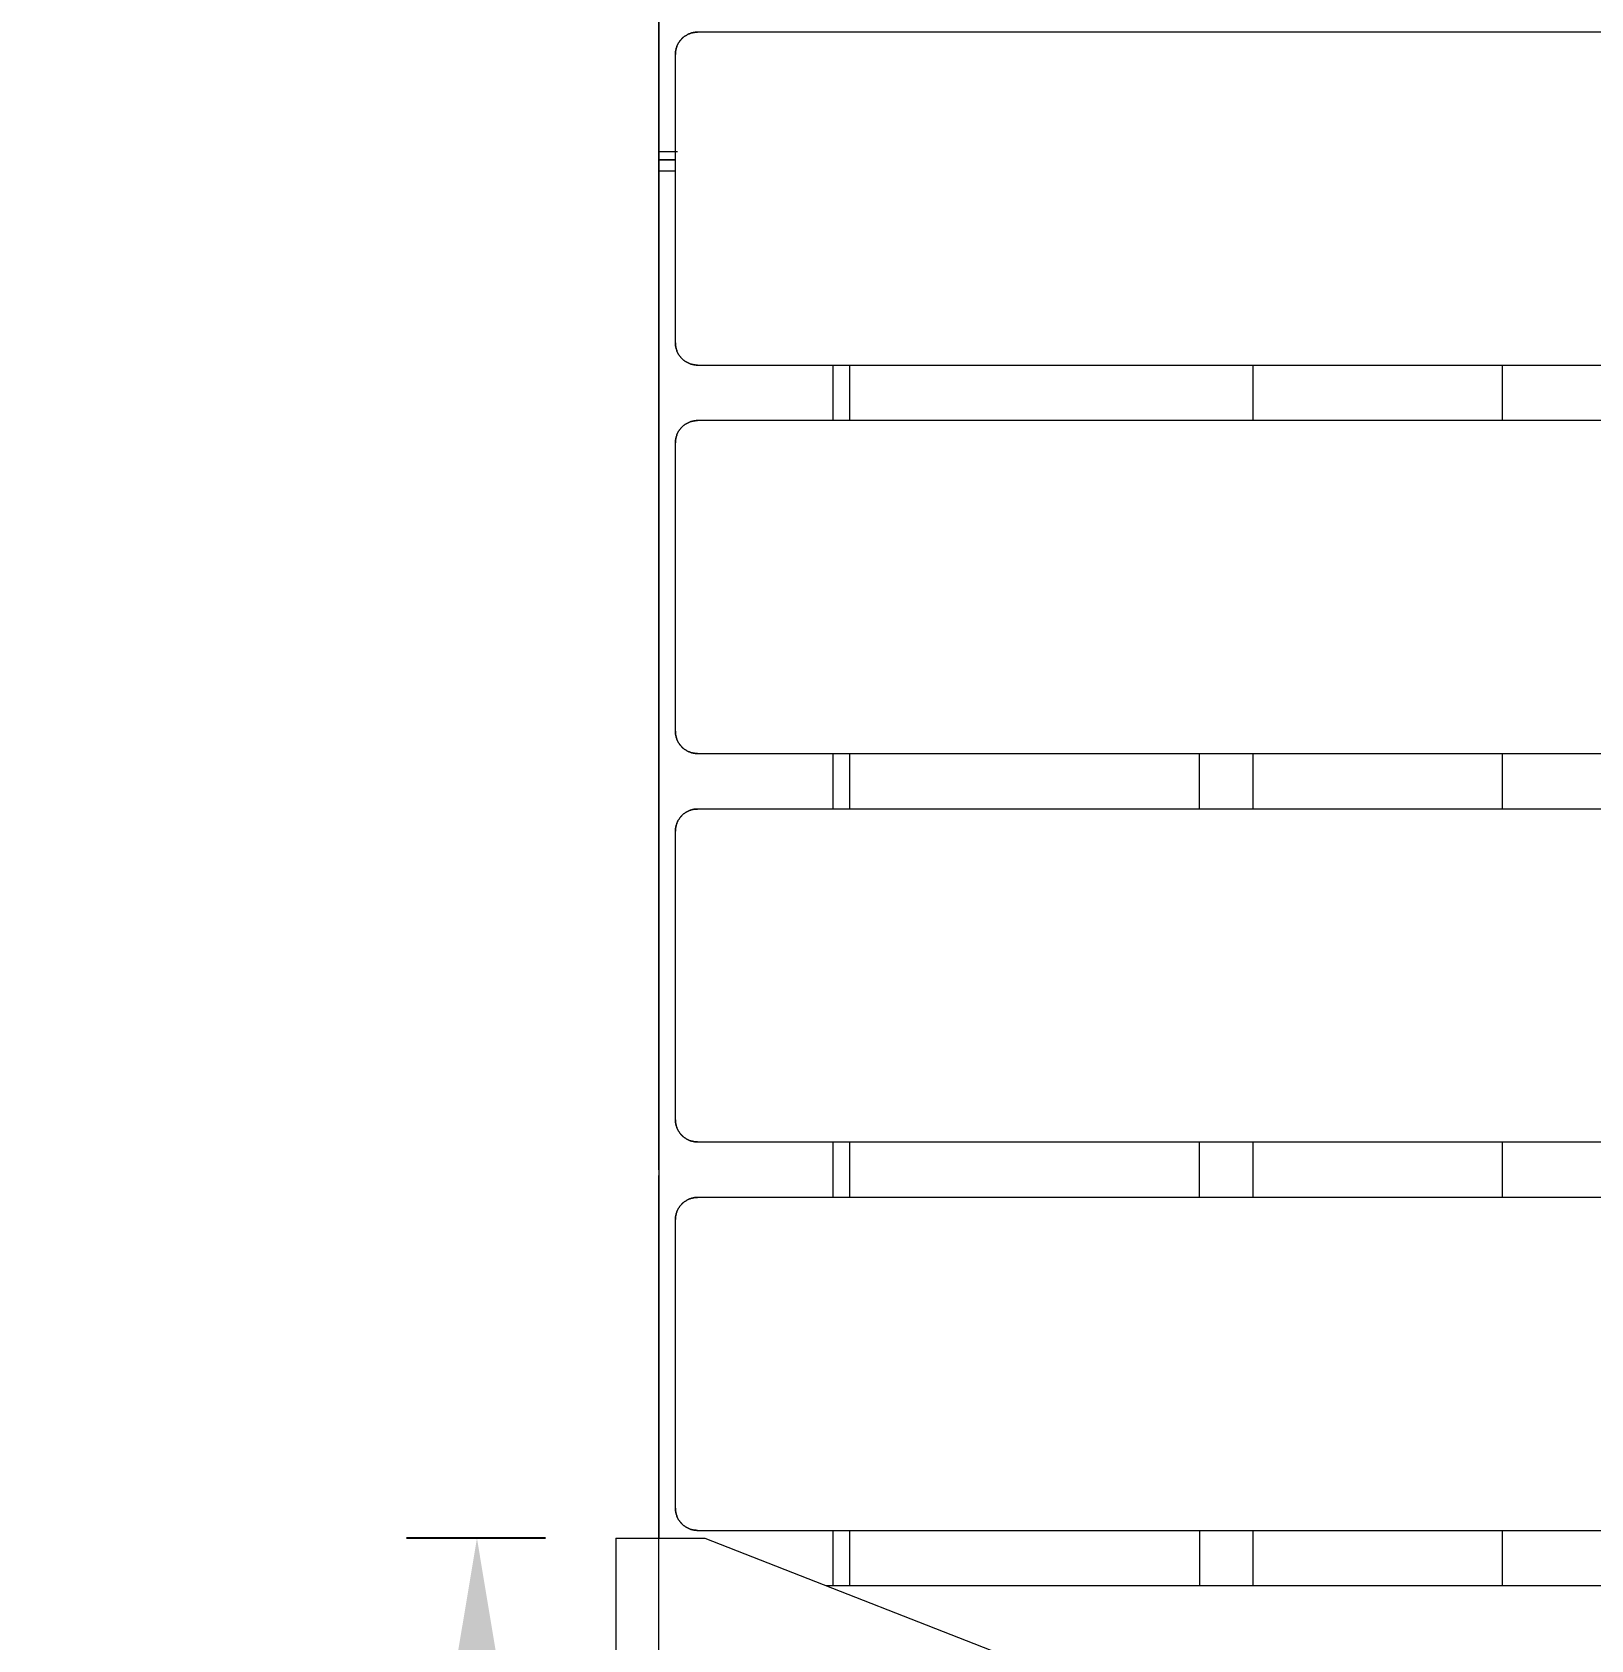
# Model space of a CAD drawing. Header units: inches. Extents: x -2 to 206, y 1 to 129.
# Drawn here: x 13.59 to 24.64, y 59.49 to 70.9 of the extents above; entities that cross this region are included whole.
import ezdxf

# ---------------------------------------------------------------- set-up
doc = ezdxf.new("R2010")
doc.units = ezdxf.units.IN
doc.layers.add('ZANO_R', color=7, linetype='Continuous', lineweight=0)
doc.layers.add('ZANO_W', color=1, linetype='Continuous', lineweight=0)
doc.styles.get("Standard").update_dxf_attribs({"font": 'arial.ttf'})
doc.dimstyles.new('amerykanie', dxfattribs={"dimtxt": 50, "dimasz": 50, "dimexe": 0.5, "dimexo": 0.5, "dimgap": 1, "dimtad": 1, "dimdec": 0, "dimzin": 0, "dimlunit": 5, "dimtxsty": 'Standard', "dimcen": 0.09, "dimclrd": 1, "dimclre": 1, "dimclrt": 1, "dimazin": 0, "dimtfac": 1, "dimtdec": 0, "dimtmove": 0, "dimatfit": 3, "dimfxl": 1, "dimtzin": 0, "dimarcsym": 1})

# ---------------------------------------------------------------- blocks, each defined once
blk = doc.blocks.new('*D383')
at = {"layer": 'ZANO_W', "color": 1, "lineweight": -2}
for p, q in [((14.152, 76.36), (1.556, 76.36)), ((2.056, 75.36), (2.056, 50.255)), ((14.201, 49.255), (1.556, 49.255))]:
    blk.add_line(p, q, dxfattribs=at)
at = {"layer": 'ZANO_W', "color": 1}
for points in [[(2.222, 75.36), (1.889, 75.36), (2.056, 76.36)], [(1.889, 50.255), (2.222, 50.255), (2.056, 49.255)]]:
    blk.add_solid(points, dxfattribs=at)
at = {"layer": 'ZANO_W', "color": 1, "insert": (0.715, 62.808), "char_height": 1.625, "attachment_point": 5, "rotation": 90}
blk.add_mtext('27 1/8', dxfattribs=at)
blk = doc.blocks.new('*D391')
at = {"layer": 'ZANO_W', "color": 1, "lineweight": -2}
for p, q in [((17.231, 60.213), (16.246, 60.213)), ((16.746, 52.788), (16.746, 59.213)), ((17.231, 51.788), (16.246, 51.788))]:
    blk.add_line(p, q, dxfattribs=at)
at = {"layer": 'ZANO_W', "color": 1}
for points in [[(16.912, 59.213), (16.579, 59.213), (16.746, 60.213)], [(16.579, 52.788), (16.912, 52.788), (16.746, 51.788)]]:
    blk.add_solid(points, dxfattribs=at)
at = {"layer": 'ZANO_W', "color": 1, "insert": (15.406, 56), "char_height": 1.625, "attachment_point": 5, "rotation": 90}
blk.add_mtext('8 7/16', dxfattribs=at)

msp = doc.modelspace()

# ---------------------------------------------------------------- linework, layer by layer
at = {"layer": 'ZANO_R'}
for p, q in [((18.03489, 74.02446), (18.03489, 62.8287)), ((18.03489, 62.82761), (18.03489, 74.02446)), ((18.03489, 65.29493), (18.03489, 74.02446)), ((18.17879, 70.82657), (18.18181, 70.83102)), ((18.18181, 70.83102), (18.17879, 70.82657)), ((18.18181, 70.83102), (18.18499, 70.83536)), ((18.18499, 70.83536), (18.18181, 70.83102)), ((18.18499, 70.83536), (18.18831, 70.83959)), ((18.18831, 70.83959), (18.18499, 70.83536)), ((18.18831, 70.83959), (18.19177, 70.8437)), ((18.19177, 70.8437), (18.18831, 70.83959)), ((18.19177, 70.8437), (18.19538, 70.84769)), ((18.19538, 70.84769), (18.19177, 70.8437)), ((18.19538, 70.84769), (18.19911, 70.85156)), ((18.19911, 70.85156), (18.19538, 70.84769)), ((18.19911, 70.85156), (18.20298, 70.85529)), ((18.20298, 70.85529), (18.19911, 70.85156)), ((18.20298, 70.85529), (18.20697, 70.8589)), ((18.20697, 70.8589), (18.20298, 70.85529)), ((18.20697, 70.8589), (18.21108, 70.86236)), ((18.21108, 70.86236), (18.20697, 70.8589)), ((18.21108, 70.86236), (18.21531, 70.86568)), ((18.21531, 70.86568), (18.21108, 70.86236)), ((18.21531, 70.86568), (18.21965, 70.86886)), ((18.21965, 70.86886), (18.21531, 70.86568)), ((18.21965, 70.86886), (18.22409, 70.87188)), ((18.22409, 70.87188), (18.21965, 70.86886)), ((18.22409, 70.87188), (18.22864, 70.87475)), ((18.22864, 70.87475), (18.22409, 70.87188)), ((18.22864, 70.87475), (18.23328, 70.87747)), ((18.23328, 70.87747), (18.22864, 70.87475)), ((18.23328, 70.87747), (18.23801, 70.88002)), ((18.23801, 70.88002), (18.23328, 70.87747)), ((18.23801, 70.88002), (18.24283, 70.88242)), ((18.24283, 70.88242), (18.23801, 70.88002)), ((18.24283, 70.88242), (18.24772, 70.88464)), ((18.24772, 70.88464), (18.24283, 70.88242)), ((18.24772, 70.88464), (18.25269, 70.8867)), ((18.25269, 70.8867), (18.24772, 70.88464)), ((18.25269, 70.8867), (18.25772, 70.88859)), ((18.25772, 70.88859), (18.25269, 70.8867)), ((18.25772, 70.88859), (18.26282, 70.8903)), ((18.26282, 70.8903), (18.25772, 70.88859)), ((18.26282, 70.8903), (18.26797, 70.89184)), ((18.26797, 70.89184), (18.26282, 70.8903)), ((18.26797, 70.89184), (18.27317, 70.8932)), ((18.27317, 70.8932), (18.26797, 70.89184)), ((18.27317, 70.8932), (18.27842, 70.89438)), ((18.27842, 70.89438), (18.27317, 70.8932)), ((18.27842, 70.89438), (18.2837, 70.89539)), ((18.2837, 70.89539), (18.27842, 70.89438)), ((18.2837, 70.89539), (18.28901, 70.89621)), ((18.28901, 70.89621), (18.2837, 70.89539)), ((18.28901, 70.89621), (18.29435, 70.89685)), ((18.29435, 70.89685), (18.28901, 70.89621)), ((18.29435, 70.89685), (18.29971, 70.89731)), ((18.29971, 70.89731), (18.29435, 70.89685)), ((18.29971, 70.89731), (18.30508, 70.89759)), ((18.30508, 70.89759), (18.29971, 70.89731)), ((18.30508, 70.89759), (18.31046, 70.89768)), ((18.31046, 70.89768), (18.30508, 70.89759)), ((28.28061, 70.89768), (18.31046, 70.89768)), ((18.15299, 70.74021), (18.15308, 70.74559)), ((18.15308, 70.74559), (18.15299, 70.74021)), ((18.15299, 68.69317), (18.15299, 70.74021)), ((18.15299, 68.69317), (18.15299, 70.74021)), ((18.15308, 70.74559), (18.15336, 70.75096)), ((18.15336, 70.75096), (18.15308, 70.74559)), ((18.15336, 70.75096), (18.15382, 70.75632)), ((18.15382, 70.75632), (18.15336, 70.75096)), ((18.15382, 70.75632), (18.15446, 70.76165)), ((18.15446, 70.76165), (18.15382, 70.75632)), ((18.15446, 70.76165), (18.15528, 70.76697)), ((18.15528, 70.76697), (18.15446, 70.76165)), ((18.15528, 70.76697), (18.15629, 70.77225)), ((18.15629, 70.77225), (18.15528, 70.76697)), ((18.15629, 70.77225), (18.15747, 70.7775)), ((18.15747, 70.7775), (18.15629, 70.77225)), ((18.15747, 70.7775), (18.15883, 70.7827)), ((18.15883, 70.7827), (18.15747, 70.7775)), ((18.15883, 70.7827), (18.16037, 70.78785)), ((18.16037, 70.78785), (18.15883, 70.7827)), ((18.16037, 70.78785), (18.16208, 70.79294)), ((18.16208, 70.79294), (18.16037, 70.78785)), ((18.16208, 70.79294), (18.16397, 70.79798)), ((18.16397, 70.79798), (18.16208, 70.79294)), ((18.16397, 70.79798), (18.16603, 70.80295)), ((18.16603, 70.80295), (18.16397, 70.79798)), ((18.16603, 70.80295), (18.16825, 70.80784)), ((18.16825, 70.80784), (18.16603, 70.80295)), ((18.16825, 70.80784), (18.17065, 70.81266)), ((18.17065, 70.81266), (18.16825, 70.80784)), ((18.17065, 70.81266), (18.1732, 70.81739)), ((18.1732, 70.81739), (18.17065, 70.81266)), ((18.1732, 70.81739), (18.17592, 70.82203)), ((18.17592, 70.82203), (18.1732, 70.81739)), ((18.17592, 70.82203), (18.17879, 70.82657)), ((18.17879, 70.82657), (18.17592, 70.82203)), ((18.03489, 70.0513), (18.16697, 70.0513)), ((18.15299, 69.99226), (18.03489, 69.99226)), ((18.03489, 69.99226), (18.15299, 69.99226)), ((18.03489, 69.91352), (18.15299, 69.91352)), ((18.15299, 68.69317), (18.15308, 68.6878)), ((18.15308, 68.6878), (18.15299, 68.69317)), ((18.15308, 68.6878), (18.15336, 68.68243)), ((18.15336, 68.68243), (18.15308, 68.6878)), ((18.15336, 68.68243), (18.15382, 68.67707)), ((18.15382, 68.67707), (18.15336, 68.68243)), ((18.15382, 68.67707), (18.15446, 68.67173)), ((18.15446, 68.67173), (18.15382, 68.67707)), ((18.15446, 68.67173), (18.15528, 68.66642)), ((18.15528, 68.66642), (18.15446, 68.67173)), ((18.15528, 68.66642), (18.15629, 68.66113)), ((18.15629, 68.66113), (18.15528, 68.66642)), ((18.15629, 68.66113), (18.15747, 68.65589)), ((18.15747, 68.65589), (18.15629, 68.66113)), ((18.15747, 68.65589), (18.15883, 68.65069)), ((18.15883, 68.65069), (18.15747, 68.65589)), ((18.15883, 68.65069), (18.16037, 68.64554)), ((18.16037, 68.64554), (18.15883, 68.65069)), ((18.16037, 68.64554), (18.16208, 68.64044)), ((18.16208, 68.64044), (18.16037, 68.64554)), ((18.16208, 68.64044), (18.16397, 68.6354)), ((18.16397, 68.6354), (18.16208, 68.64044)), ((18.16397, 68.6354), (18.16603, 68.63044)), ((18.16603, 68.63044), (18.16397, 68.6354)), ((18.16603, 68.63044), (18.16825, 68.62554)), ((18.16825, 68.62554), (18.16603, 68.63044)), ((18.16825, 68.62554), (18.17065, 68.62073)), ((18.17065, 68.62073), (18.16825, 68.62554)), ((18.17065, 68.62073), (18.1732, 68.616)), ((18.1732, 68.616), (18.17065, 68.62073)), ((18.1732, 68.616), (18.17592, 68.61135)), ((18.17592, 68.61135), (18.1732, 68.616)), ((18.17592, 68.61135), (18.17879, 68.60681)), ((18.17879, 68.60681), (18.17592, 68.61135)), ((18.17879, 68.60681), (18.18181, 68.60236)), ((18.18181, 68.60236), (18.17879, 68.60681)), ((18.18181, 68.60236), (18.18499, 68.59803)), ((18.18499, 68.59803), (18.18181, 68.60236)), ((18.18499, 68.59803), (18.18831, 68.5938)), ((18.18831, 68.5938), (18.18499, 68.59803)), ((18.18831, 68.5938), (18.19177, 68.58968)), ((18.19177, 68.58968), (18.18831, 68.5938)), ((18.19177, 68.58968), (18.19538, 68.58569)), ((18.19538, 68.58569), (18.19177, 68.58968)), ((18.19538, 68.58569), (18.19911, 68.58183)), ((18.19911, 68.58183), (18.19538, 68.58569)), ((18.19911, 68.58183), (18.20298, 68.57809)), ((18.20298, 68.57809), (18.19911, 68.58183)), ((18.20298, 68.57809), (18.20697, 68.57449)), ((18.20697, 68.57449), (18.20298, 68.57809)), ((18.20697, 68.57449), (18.21108, 68.57102)), ((18.21108, 68.57102), (18.20697, 68.57449)), ((18.21108, 68.57102), (18.21531, 68.5677)), ((18.21531, 68.5677), (18.21108, 68.57102)), ((18.21531, 68.5677), (18.21965, 68.56453)), ((18.21965, 68.56453), (18.21531, 68.5677)), ((18.21965, 68.56453), (18.22409, 68.5615)), ((18.22409, 68.5615), (18.21965, 68.56453)), ((18.22409, 68.5615), (18.22864, 68.55863)), ((18.22864, 68.55863), (18.22409, 68.5615)), ((18.22864, 68.55863), (18.23328, 68.55592)), ((18.23328, 68.55592), (18.22864, 68.55863)), ((18.23328, 68.55592), (18.23801, 68.55336)), ((18.23801, 68.55336), (18.23328, 68.55592)), ((18.23801, 68.55336), (18.24283, 68.55097)), ((18.24283, 68.55097), (18.23801, 68.55336)), ((18.24283, 68.55097), (18.24772, 68.54874)), ((18.24772, 68.54874), (18.24283, 68.55097)), ((18.24772, 68.54874), (18.25269, 68.54668)), ((18.25269, 68.54668), (18.24772, 68.54874)), ((18.25269, 68.54668), (18.25772, 68.5448)), ((18.25772, 68.5448), (18.25269, 68.54668)), ((18.25772, 68.5448), (18.26282, 68.54308)), ((18.26282, 68.54308), (18.25772, 68.5448)), ((18.26282, 68.54308), (18.26797, 68.54155)), ((18.26797, 68.54155), (18.26282, 68.54308)), ((18.26797, 68.54155), (18.27317, 68.54018)), ((18.27317, 68.54018), (18.26797, 68.54155)), ((18.27317, 68.54018), (18.27842, 68.539)), ((18.27842, 68.539), (18.27317, 68.54018)), ((18.27842, 68.539), (18.2837, 68.538)), ((18.2837, 68.538), (18.27842, 68.539)), ((18.2837, 68.538), (18.28901, 68.53717)), ((18.28901, 68.53717), (18.2837, 68.538)), ((18.28901, 68.53717), (18.29435, 68.53653)), ((18.29435, 68.53653), (18.28901, 68.53717)), ((18.29435, 68.53653), (18.29971, 68.53607)), ((18.29971, 68.53607), (18.29435, 68.53653)), ((18.29971, 68.53607), (18.30508, 68.5358)), ((18.30508, 68.5358), (18.29971, 68.53607)), ((18.30508, 68.5358), (18.31046, 68.53571)), ((18.31046, 68.53571), (18.30508, 68.5358)), ((18.31046, 68.53571), (116.33228, 68.53571)), ((19.27099, 68.14204), (19.27099, 68.53571)), ((19.38909, 68.14204), (19.38909, 68.53571)), ((22.24708, 68.53571), (22.24708, 68.14204)), ((24.01855, 68.14204), (24.01855, 68.53571)), ((18.19177, 68.08807), (18.19538, 68.09206)), ((18.19538, 68.09206), (18.19177, 68.08807)), ((18.19538, 68.09206), (18.19911, 68.09592)), ((18.19911, 68.09592), (18.19538, 68.09206)), ((18.19911, 68.09592), (18.20298, 68.09966)), ((18.20298, 68.09966), (18.19911, 68.09592)), ((18.20298, 68.09966), (18.20697, 68.10326)), ((18.20697, 68.10326), (18.20298, 68.09966)), ((18.20697, 68.10326), (18.21108, 68.10673)), ((18.21108, 68.10673), (18.20697, 68.10326)), ((18.21108, 68.10673), (18.21531, 68.11005)), ((18.21531, 68.11005), (18.21108, 68.10673)), ((18.21531, 68.11005), (18.21965, 68.11322)), ((18.21965, 68.11322), (18.21531, 68.11005)), ((18.21965, 68.11322), (18.22409, 68.11625)), ((18.22409, 68.11625), (18.21965, 68.11322)), ((18.22409, 68.11625), (18.22864, 68.11912)), ((18.22864, 68.11912), (18.22409, 68.11625)), ((18.22864, 68.11912), (18.23328, 68.12184)), ((18.23328, 68.12184), (18.22864, 68.11912)), ((18.23328, 68.12184), (18.23801, 68.12439)), ((18.23801, 68.12439), (18.23328, 68.12184)), ((18.23801, 68.12439), (18.24283, 68.12678)), ((18.24283, 68.12678), (18.23801, 68.12439)), ((18.24283, 68.12678), (18.24772, 68.12901)), ((18.24772, 68.12901), (18.24283, 68.12678)), ((18.24772, 68.12901), (18.25269, 68.13107)), ((18.25269, 68.13107), (18.24772, 68.12901)), ((18.25269, 68.13107), (18.25772, 68.13295)), ((18.25772, 68.13295), (18.25269, 68.13107)), ((18.25772, 68.13295), (18.26282, 68.13467)), ((18.26282, 68.13467), (18.25772, 68.13295)), ((18.26282, 68.13467), (18.26797, 68.13621)), ((18.26797, 68.13621), (18.26282, 68.13467)), ((18.26797, 68.13621), (18.27317, 68.13757)), ((18.27317, 68.13757), (18.26797, 68.13621)), ((18.27317, 68.13757), (18.27842, 68.13875)), ((18.27842, 68.13875), (18.27317, 68.13757)), ((18.27842, 68.13875), (18.2837, 68.13975)), ((18.2837, 68.13975), (18.27842, 68.13875)), ((18.2837, 68.13975), (18.28901, 68.14058)), ((18.28901, 68.14058), (18.2837, 68.13975)), ((18.28901, 68.14058), (18.29435, 68.14122)), ((18.29435, 68.14122), (18.28901, 68.14058)), ((18.29435, 68.14122), (18.29971, 68.14168)), ((18.29971, 68.14168), (18.29435, 68.14122)), ((18.29971, 68.14168), (18.30508, 68.14195)), ((18.30508, 68.14195), (18.29971, 68.14168)), ((18.30508, 68.14195), (18.31046, 68.14204)), ((18.31046, 68.14204), (18.30508, 68.14195)), ((116.33228, 68.14204), (18.31046, 68.14204)), ((18.15299, 67.98458), (18.15308, 67.98996)), ((18.15308, 67.98996), (18.15299, 67.98458)), ((18.15299, 65.93754), (18.15299, 67.98458)), ((18.15299, 65.93754), (18.15299, 67.98458)), ((18.15308, 67.98996), (18.15336, 67.99533)), ((18.15336, 67.99533), (18.15308, 67.98996)), ((18.15336, 67.99533), (18.15382, 68.00068)), ((18.15382, 68.00068), (18.15336, 67.99533)), ((18.15382, 68.00068), (18.15446, 68.00602)), ((18.15446, 68.00602), (18.15382, 68.00068)), ((18.15446, 68.00602), (18.15528, 68.01133)), ((18.15528, 68.01133), (18.15446, 68.00602)), ((18.15528, 68.01133), (18.15629, 68.01662)), ((18.15629, 68.01662), (18.15528, 68.01133)), ((18.15629, 68.01662), (18.15747, 68.02186)), ((18.15747, 68.02186), (18.15629, 68.01662)), ((18.15747, 68.02186), (18.15883, 68.02706)), ((18.15883, 68.02706), (18.15747, 68.02186)), ((18.15883, 68.02706), (18.16037, 68.03221)), ((18.16037, 68.03221), (18.15883, 68.02706)), ((18.16037, 68.03221), (18.16208, 68.03731)), ((18.16208, 68.03731), (18.16037, 68.03221)), ((18.16208, 68.03731), (18.16397, 68.04235)), ((18.16397, 68.04235), (18.16208, 68.03731)), ((18.16397, 68.04235), (18.16603, 68.04731)), ((18.16603, 68.04731), (18.16397, 68.04235)), ((18.16603, 68.04731), (18.16825, 68.05221)), ((18.16825, 68.05221), (18.16603, 68.04731)), ((18.16825, 68.05221), (18.17065, 68.05702)), ((18.17065, 68.05702), (18.16825, 68.05221)), ((18.17065, 68.05702), (18.1732, 68.06175)), ((18.1732, 68.06175), (18.17065, 68.05702)), ((18.1732, 68.06175), (18.17592, 68.0664)), ((18.17592, 68.0664), (18.1732, 68.06175)), ((18.17592, 68.0664), (18.17879, 68.07094)), ((18.17879, 68.07094), (18.17592, 68.0664)), ((18.17879, 68.07094), (18.18181, 68.07539)), ((18.18181, 68.07539), (18.17879, 68.07094)), ((18.18181, 68.07539), (18.18499, 68.07973)), ((18.18499, 68.07973), (18.18181, 68.07539)), ((18.18499, 68.07973), (18.18831, 68.08395)), ((18.18831, 68.08395), (18.18499, 68.07973)), ((18.18831, 68.08395), (18.19177, 68.08807)), ((18.19177, 68.08807), (18.18831, 68.08395)), ((18.15299, 65.93754), (18.15308, 65.93216)), ((18.15308, 65.93216), (18.15299, 65.93754)), ((18.15308, 65.93216), (18.15336, 65.92679)), ((18.15336, 65.92679), (18.15308, 65.93216)), ((18.15336, 65.92679), (18.15382, 65.92143)), ((18.15382, 65.92143), (18.15336, 65.92679)), ((18.15382, 65.92143), (18.15446, 65.9161)), ((18.15446, 65.9161), (18.15382, 65.92143)), ((18.15446, 65.9161), (18.15528, 65.91078)), ((18.15528, 65.91078), (18.15446, 65.9161)), ((18.15528, 65.91078), (18.15629, 65.9055)), ((18.15629, 65.9055), (18.15528, 65.91078)), ((18.15629, 65.9055), (18.15747, 65.90026)), ((18.15747, 65.90026), (18.15629, 65.9055)), ((18.15747, 65.90026), (18.15883, 65.89505)), ((18.15883, 65.89505), (18.15747, 65.90026)), ((18.15883, 65.89505), (18.16037, 65.8899)), ((18.16037, 65.8899), (18.15883, 65.89505)), ((18.16037, 65.8899), (18.16208, 65.88481)), ((18.16208, 65.88481), (18.16037, 65.8899)), ((18.16208, 65.88481), (18.16397, 65.87977)), ((18.16397, 65.87977), (18.16208, 65.88481)), ((18.16397, 65.87977), (18.16603, 65.8748)), ((18.16603, 65.8748), (18.16397, 65.87977)), ((18.16603, 65.8748), (18.16825, 65.86991)), ((18.16825, 65.86991), (18.16603, 65.8748)), ((18.16825, 65.86991), (18.17065, 65.86509)), ((18.17065, 65.86509), (18.16825, 65.86991)), ((18.17065, 65.86509), (18.1732, 65.86036)), ((18.1732, 65.86036), (18.17065, 65.86509)), ((18.1732, 65.86036), (18.17592, 65.85572)), ((18.17592, 65.85572), (18.1732, 65.86036)), ((18.17592, 65.85572), (18.17879, 65.85118)), ((18.17879, 65.85118), (18.17592, 65.85572)), ((18.17879, 65.85118), (18.18181, 65.84673)), ((18.18181, 65.84673), (18.17879, 65.85118)), ((18.18181, 65.84673), (18.18499, 65.84239)), ((18.18499, 65.84239), (18.18181, 65.84673)), ((18.18499, 65.84239), (18.18831, 65.83816)), ((18.18831, 65.83816), (18.18499, 65.84239)), ((18.18831, 65.83816), (18.19177, 65.83405)), ((18.19177, 65.83405), (18.18831, 65.83816)), ((18.19177, 65.83405), (18.19538, 65.83006)), ((18.19538, 65.83006), (18.19177, 65.83405)), ((18.19538, 65.83006), (18.19911, 65.82619)), ((18.19911, 65.82619), (18.19538, 65.83006)), ((18.19911, 65.82619), (18.20298, 65.82246)), ((18.20298, 65.82246), (18.19911, 65.82619)), ((18.20298, 65.82246), (18.20697, 65.81885)), ((18.20697, 65.81885), (18.20298, 65.82246)), ((18.20697, 65.81885), (18.21108, 65.81539)), ((18.21108, 65.81539), (18.20697, 65.81885)), ((18.21108, 65.81539), (18.21531, 65.81207)), ((18.21531, 65.81207), (18.21108, 65.81539)), ((18.21531, 65.81207), (18.21965, 65.80889)), ((18.21965, 65.80889), (18.21531, 65.81207)), ((18.21965, 65.80889), (18.22409, 65.80587)), ((18.22409, 65.80587), (18.21965, 65.80889)), ((18.22409, 65.80587), (18.22864, 65.803)), ((18.22864, 65.803), (18.22409, 65.80587)), ((18.22864, 65.803), (18.23328, 65.80028)), ((18.23328, 65.80028), (18.22864, 65.803)), ((18.23328, 65.80028), (18.23801, 65.79773)), ((18.23801, 65.79773), (18.23328, 65.80028)), ((18.23801, 65.79773), (18.24283, 65.79534)), ((18.24283, 65.79534), (18.23801, 65.79773)), ((18.24283, 65.79534), (18.24772, 65.79311)), ((18.24772, 65.79311), (18.24283, 65.79534)), ((18.24772, 65.79311), (18.25269, 65.79105)), ((18.25269, 65.79105), (18.24772, 65.79311)), ((18.25269, 65.79105), (18.25772, 65.78916)), ((18.25772, 65.78916), (18.25269, 65.79105)), ((18.25772, 65.78916), (18.26282, 65.78745)), ((18.26282, 65.78745), (18.25772, 65.78916)), ((18.26282, 65.78745), (18.26797, 65.78591)), ((18.26797, 65.78591), (18.26282, 65.78745)), ((18.26797, 65.78591), (18.27317, 65.78455)), ((18.27317, 65.78455), (18.26797, 65.78591)), ((18.27317, 65.78455), (18.27842, 65.78337)), ((18.27842, 65.78337), (18.27317, 65.78455)), ((18.27842, 65.78337), (18.2837, 65.78236)), ((18.2837, 65.78236), (18.27842, 65.78337)), ((18.2837, 65.78236), (18.28901, 65.78154)), ((18.28901, 65.78154), (18.2837, 65.78236)), ((18.28901, 65.78154), (18.29435, 65.7809)), ((18.29435, 65.7809), (18.28901, 65.78154)), ((18.29435, 65.7809), (18.29971, 65.78044)), ((18.29971, 65.78044), (18.29435, 65.7809)), ((18.29971, 65.78044), (18.30508, 65.78016)), ((18.30508, 65.78016), (18.29971, 65.78044)), ((18.30508, 65.78016), (18.31046, 65.78007)), ((18.31046, 65.78007), (18.30508, 65.78016)), ((18.31046, 65.78007), (116.33228, 65.78007)), ((19.27099, 65.38641), (19.27099, 65.78007)), ((19.38909, 65.38641), (19.38909, 65.78007)), ((21.86948, 65.38641), (21.86948, 65.78007)), ((22.24708, 65.78007), (22.24708, 65.38641)), ((24.01855, 65.38641), (24.01855, 65.78007)), ((18.21108, 65.35109), (18.21531, 65.35441)), ((18.21531, 65.35441), (18.21108, 65.35109)), ((18.21531, 65.35441), (18.21965, 65.35759)), ((18.21965, 65.35759), (18.21531, 65.35441)), ((18.21965, 65.35759), (18.22409, 65.36062)), ((18.22409, 65.36062), (18.21965, 65.35759)), ((18.22409, 65.36062), (18.22864, 65.36349)), ((18.22864, 65.36349), (18.22409, 65.36062)), ((18.22864, 65.36349), (18.23328, 65.3662)), ((18.23328, 65.3662), (18.22864, 65.36349)), ((18.23328, 65.3662), (18.23801, 65.36876)), ((18.23801, 65.36876), (18.23328, 65.3662)), ((18.23801, 65.36876), (18.24283, 65.37115)), ((18.24283, 65.37115), (18.23801, 65.36876)), ((18.24283, 65.37115), (18.24772, 65.37337)), ((18.24772, 65.37337), (18.24283, 65.37115)), ((18.24772, 65.37337), (18.25269, 65.37543)), ((18.25269, 65.37543), (18.24772, 65.37337)), ((18.25269, 65.37543), (18.25772, 65.37732)), ((18.25772, 65.37732), (18.25269, 65.37543)), ((18.25772, 65.37732), (18.26282, 65.37903)), ((18.26282, 65.37903), (18.25772, 65.37732)), ((18.26282, 65.37903), (18.26797, 65.38057)), ((18.26797, 65.38057), (18.26282, 65.37903)), ((18.26797, 65.38057), (18.27317, 65.38193)), ((18.27317, 65.38193), (18.26797, 65.38057)), ((18.27317, 65.38193), (18.27842, 65.38312)), ((18.27842, 65.38312), (18.27317, 65.38193)), ((18.27842, 65.38312), (18.2837, 65.38412)), ((18.2837, 65.38412), (18.27842, 65.38312)), ((18.2837, 65.38412), (18.28901, 65.38494)), ((18.28901, 65.38494), (18.2837, 65.38412)), ((18.28901, 65.38494), (18.29435, 65.38559)), ((18.29435, 65.38559), (18.28901, 65.38494)), ((18.29435, 65.38559), (18.29971, 65.38604)), ((18.29971, 65.38604), (18.29435, 65.38559)), ((18.29971, 65.38604), (18.30508, 65.38632)), ((18.30508, 65.38632), (18.29971, 65.38604)), ((18.30508, 65.38632), (18.31046, 65.38641)), ((18.31046, 65.38641), (18.30508, 65.38632)), ((116.33228, 65.38641), (18.31046, 65.38641)), ((18.03489, 65.29493), (18.03489, 65.17683)), ((18.15308, 65.23432), (18.15336, 65.23969)), ((18.15336, 65.23969), (18.15308, 65.23432)), ((18.15336, 65.23969), (18.15382, 65.24505)), ((18.15382, 65.24505), (18.15336, 65.23969)), ((18.15382, 65.24505), (18.15446, 65.25039)), ((18.15446, 65.25039), (18.15382, 65.24505)), ((18.15446, 65.25039), (18.15528, 65.2557)), ((18.15528, 65.2557), (18.15446, 65.25039)), ((18.15528, 65.2557), (18.15629, 65.26098)), ((18.15629, 65.26098), (18.15528, 65.2557)), ((18.15629, 65.26098), (18.15747, 65.26623)), ((18.15747, 65.26623), (18.15629, 65.26098)), ((18.15747, 65.26623), (18.15883, 65.27143)), ((18.15883, 65.27143), (18.15747, 65.26623)), ((18.15883, 65.27143), (18.16037, 65.27658)), ((18.16037, 65.27658), (18.15883, 65.27143)), ((18.16037, 65.27658), (18.16208, 65.28168)), ((18.16208, 65.28168), (18.16037, 65.27658)), ((18.16208, 65.28168), (18.16397, 65.28671)), ((18.16397, 65.28671), (18.16208, 65.28168)), ((18.16397, 65.28671), (18.16603, 65.29168)), ((18.16603, 65.29168), (18.16397, 65.28671)), ((18.16603, 65.29168), (18.16825, 65.29657)), ((18.16825, 65.29657), (18.16603, 65.29168)), ((18.16825, 65.29657), (18.17065, 65.30139)), ((18.17065, 65.30139), (18.16825, 65.29657)), ((18.17065, 65.30139), (18.1732, 65.30612)), ((18.1732, 65.30612), (18.17065, 65.30139)), ((18.1732, 65.30612), (18.17592, 65.31076)), ((18.17592, 65.31076), (18.1732, 65.30612)), ((18.17592, 65.31076), (18.17879, 65.31531)), ((18.17879, 65.31531), (18.17592, 65.31076)), ((18.17879, 65.31531), (18.18181, 65.31975)), ((18.18181, 65.31975), (18.17879, 65.31531)), ((18.18181, 65.31975), (18.18499, 65.32409)), ((18.18499, 65.32409), (18.18181, 65.31975)), ((18.18499, 65.32409), (18.18831, 65.32832)), ((18.18831, 65.32832), (18.18499, 65.32409)), ((18.18831, 65.32832), (18.19177, 65.33243)), ((18.19177, 65.33243), (18.18831, 65.32832)), ((18.19177, 65.33243), (18.19538, 65.33642)), ((18.19538, 65.33642), (18.19177, 65.33243)), ((18.19538, 65.33642), (18.19911, 65.34029)), ((18.19911, 65.34029), (18.19538, 65.33642)), ((18.19911, 65.34029), (18.20298, 65.34403)), ((18.20298, 65.34403), (18.19911, 65.34029)), ((18.20298, 65.34403), (18.20697, 65.34763)), ((18.20697, 65.34763), (18.20298, 65.34403)), ((18.20697, 65.34763), (18.21108, 65.35109)), ((18.21108, 65.35109), (18.20697, 65.34763)), ((18.03489, 65.17683), (18.03489, 60.45289)), ((18.15299, 65.22895), (18.15308, 65.23432)), ((18.15308, 65.23432), (18.15299, 65.22895)), ((18.15299, 63.1819), (18.15299, 65.22895)), ((18.15299, 63.1819), (18.15299, 65.22895)), ((18.15299, 63.1819), (18.15308, 63.17653)), ((18.15308, 63.17653), (18.15299, 63.1819)), ((18.15308, 63.17653), (18.15336, 63.17116)), ((18.15336, 63.17116), (18.15308, 63.17653)), ((18.15336, 63.17116), (18.15382, 63.1658)), ((18.15382, 63.1658), (18.15336, 63.17116)), ((18.15382, 63.1658), (18.15446, 63.16046)), ((18.15446, 63.16046), (18.15382, 63.1658)), ((18.15446, 63.16046), (18.15528, 63.15515)), ((18.15528, 63.15515), (18.15446, 63.16046)), ((18.15528, 63.15515), (18.15629, 63.14987)), ((18.15629, 63.14987), (18.15528, 63.15515)), ((18.15629, 63.14987), (18.15747, 63.14462)), ((18.15747, 63.14462), (18.15629, 63.14987)), ((18.15747, 63.14462), (18.15883, 63.13942)), ((18.15883, 63.13942), (18.15747, 63.14462)), ((18.15883, 63.13942), (18.16037, 63.13427)), ((18.16037, 63.13427), (18.15883, 63.13942)), ((18.16037, 63.13427), (18.16208, 63.12917)), ((18.16208, 63.12917), (18.16037, 63.13427)), ((18.16208, 63.12917), (18.16397, 63.12414)), ((18.16397, 63.12414), (18.16208, 63.12917)), ((18.16397, 63.12414), (18.16603, 63.11917)), ((18.16603, 63.11917), (18.16397, 63.12414)), ((18.16603, 63.11917), (18.16825, 63.11428)), ((18.16825, 63.11428), (18.16603, 63.11917)), ((18.16825, 63.11428), (18.17065, 63.10946)), ((18.17065, 63.10946), (18.16825, 63.11428)), ((18.17065, 63.10946), (18.1732, 63.10473)), ((18.1732, 63.10473), (18.17065, 63.10946)), ((18.1732, 63.10473), (18.17592, 63.10009)), ((18.17592, 63.10009), (18.1732, 63.10473)), ((18.17592, 63.10009), (18.17879, 63.09554)), ((18.17879, 63.09554), (18.17592, 63.10009)), ((18.17879, 63.09554), (18.18181, 63.0911)), ((18.18181, 63.0911), (18.17879, 63.09554)), ((18.18181, 63.0911), (18.18499, 63.08676)), ((18.18499, 63.08676), (18.18181, 63.0911)), ((18.18499, 63.08676), (18.18831, 63.08253)), ((18.18831, 63.08253), (18.18499, 63.08676)), ((18.18831, 63.08253), (18.19177, 63.07842)), ((18.19177, 63.07842), (18.18831, 63.08253)), ((18.19177, 63.07842), (18.19538, 63.07443)), ((18.19538, 63.07443), (18.19177, 63.07842)), ((18.19538, 63.07443), (18.19911, 63.07056)), ((18.19911, 63.07056), (18.19538, 63.07443)), ((18.19911, 63.07056), (18.20298, 63.06682)), ((18.20298, 63.06682), (18.19911, 63.07056)), ((18.20298, 63.06682), (18.20697, 63.06322)), ((18.20697, 63.06322), (18.20298, 63.06682)), ((18.20697, 63.06322), (18.21108, 63.05976)), ((18.21108, 63.05976), (18.20697, 63.06322)), ((18.21108, 63.05976), (18.21531, 63.05644)), ((18.21531, 63.05644), (18.21108, 63.05976)), ((18.21531, 63.05644), (18.21965, 63.05326)), ((18.21965, 63.05326), (18.21531, 63.05644)), ((18.21965, 63.05326), (18.22409, 63.05023)), ((18.22409, 63.05023), (18.21965, 63.05326)), ((18.22409, 63.05023), (18.22864, 63.04736)), ((18.22864, 63.04736), (18.22409, 63.05023)), ((18.22864, 63.04736), (18.23328, 63.04465)), ((18.23328, 63.04465), (18.22864, 63.04736)), ((18.23328, 63.04465), (18.23801, 63.04209)), ((18.23801, 63.04209), (18.23328, 63.04465)), ((18.23801, 63.04209), (18.24283, 63.0397)), ((18.24283, 63.0397), (18.23801, 63.04209)), ((18.24283, 63.0397), (18.24772, 63.03748)), ((18.24772, 63.03748), (18.24283, 63.0397)), ((18.24772, 63.03748), (18.25269, 63.03542)), ((18.25269, 63.03542), (18.24772, 63.03748)), ((18.25269, 63.03542), (18.25772, 63.03353)), ((18.25772, 63.03353), (18.25269, 63.03542)), ((18.25772, 63.03353), (18.26282, 63.03182)), ((18.26282, 63.03182), (18.25772, 63.03353)), ((18.26282, 63.03182), (18.26797, 63.03028)), ((18.26797, 63.03028), (18.26282, 63.03182)), ((18.26797, 63.03028), (18.27317, 63.02892)), ((18.27317, 63.02892), (18.26797, 63.03028)), ((18.27317, 63.02892), (18.27842, 63.02773)), ((18.27842, 63.02773), (18.27317, 63.02892)), ((18.27842, 63.02773), (18.2837, 63.02673)), ((18.2837, 63.02673), (18.27842, 63.02773)), ((18.2837, 63.02673), (18.28901, 63.02591)), ((18.28901, 63.02591), (18.2837, 63.02673)), ((18.28901, 63.02591), (18.29435, 63.02526)), ((18.29435, 63.02526), (18.28901, 63.02591)), ((18.29435, 63.02526), (18.29971, 63.02481)), ((18.29971, 63.02481), (18.29435, 63.02526)), ((18.29971, 63.02481), (18.30508, 63.02453)), ((18.30508, 63.02453), (18.29971, 63.02481)), ((18.30508, 63.02453), (18.31046, 63.02444)), ((18.31046, 63.02444), (18.30508, 63.02453)), ((18.31046, 63.02444), (116.33228, 63.02444)), ((19.27099, 62.63078), (19.27099, 63.02444)), ((19.38909, 62.63078), (19.38909, 63.02444)), ((21.86948, 62.63078), (21.86948, 63.02444)), ((22.24708, 63.02444), (22.24708, 62.63078)), ((24.01855, 62.63078), (24.01855, 63.02444)), ((18.03489, 62.8287), (18.03489, 62.78824)), ((18.03489, 62.78824), (18.03489, 60.21259)), ((18.03489, 51.59139), (18.03489, 62.78715)), ((18.24283, 62.61552), (18.24772, 62.61774)), ((18.24772, 62.61774), (18.24283, 62.61552)), ((18.24772, 62.61774), (18.25269, 62.6198)), ((18.25269, 62.6198), (18.24772, 62.61774)), ((18.25269, 62.6198), (18.25772, 62.62169)), ((18.25772, 62.62169), (18.25269, 62.6198)), ((18.25772, 62.62169), (18.26282, 62.6234)), ((18.26282, 62.6234), (18.25772, 62.62169)), ((18.26282, 62.6234), (18.26797, 62.62494)), ((18.26797, 62.62494), (18.26282, 62.6234)), ((18.26797, 62.62494), (18.27317, 62.6263)), ((18.27317, 62.6263), (18.26797, 62.62494)), ((18.27317, 62.6263), (18.27842, 62.62748)), ((18.27842, 62.62748), (18.27317, 62.6263)), ((18.27842, 62.62748), (18.2837, 62.62849)), ((18.2837, 62.62849), (18.27842, 62.62748)), ((18.2837, 62.62849), (18.28901, 62.62931)), ((18.28901, 62.62931), (18.2837, 62.62849)), ((18.28901, 62.62931), (18.29435, 62.62995)), ((18.29435, 62.62995), (18.28901, 62.62931)), ((18.29435, 62.62995), (18.29971, 62.63041)), ((18.29971, 62.63041), (18.29435, 62.62995)), ((18.29971, 62.63041), (18.30508, 62.63069)), ((18.30508, 62.63069), (18.29971, 62.63041)), ((18.30508, 62.63069), (18.31046, 62.63078)), ((18.31046, 62.63078), (18.30508, 62.63069)), ((116.33228, 62.63078), (18.31046, 62.63078)), ((18.15528, 62.50007), (18.15629, 62.50535)), ((18.15629, 62.50535), (18.15528, 62.50007)), ((18.15629, 62.50535), (18.15747, 62.51059)), ((18.15747, 62.51059), (18.15629, 62.50535)), ((18.15747, 62.51059), (18.15883, 62.5158)), ((18.15883, 62.5158), (18.15747, 62.51059)), ((18.15883, 62.5158), (18.16037, 62.52095)), ((18.16037, 62.52095), (18.15883, 62.5158)), ((18.16037, 62.52095), (18.16208, 62.52604)), ((18.16208, 62.52604), (18.16037, 62.52095)), ((18.16208, 62.52604), (18.16397, 62.53108)), ((18.16397, 62.53108), (18.16208, 62.52604)), ((18.16397, 62.53108), (18.16603, 62.53605)), ((18.16603, 62.53605), (18.16397, 62.53108)), ((18.16603, 62.53605), (18.16825, 62.54094)), ((18.16825, 62.54094), (18.16603, 62.53605)), ((18.16825, 62.54094), (18.17065, 62.54576)), ((18.17065, 62.54576), (18.16825, 62.54094)), ((18.17065, 62.54576), (18.1732, 62.55049)), ((18.1732, 62.55049), (18.17065, 62.54576)), ((18.1732, 62.55049), (18.17592, 62.55513)), ((18.17592, 62.55513), (18.1732, 62.55049)), ((18.17592, 62.55513), (18.17879, 62.55967)), ((18.17879, 62.55967), (18.17592, 62.55513)), ((18.17879, 62.55967), (18.18181, 62.56412)), ((18.18181, 62.56412), (18.17879, 62.55967)), ((18.18181, 62.56412), (18.18499, 62.56846)), ((18.18499, 62.56846), (18.18181, 62.56412)), ((18.18499, 62.56846), (18.18831, 62.57269)), ((18.18831, 62.57269), (18.18499, 62.56846)), ((18.18831, 62.57269), (18.19177, 62.5768)), ((18.19177, 62.5768), (18.18831, 62.57269)), ((18.19177, 62.5768), (18.19538, 62.58079)), ((18.19538, 62.58079), (18.19177, 62.5768)), ((18.19538, 62.58079), (18.19911, 62.58466)), ((18.19911, 62.58466), (18.19538, 62.58079)), ((18.19911, 62.58466), (18.20298, 62.58839)), ((18.20298, 62.58839), (18.19911, 62.58466)), ((18.20298, 62.58839), (18.20697, 62.592)), ((18.20697, 62.592), (18.20298, 62.58839)), ((18.20697, 62.592), (18.21108, 62.59546)), ((18.21108, 62.59546), (18.20697, 62.592)), ((18.21108, 62.59546), (18.21531, 62.59878)), ((18.21531, 62.59878), (18.21108, 62.59546)), ((18.21531, 62.59878), (18.21965, 62.60196)), ((18.21965, 62.60196), (18.21531, 62.59878)), ((18.21965, 62.60196), (18.22409, 62.60498)), ((18.22409, 62.60498), (18.21965, 62.60196)), ((18.22409, 62.60498), (18.22864, 62.60785)), ((18.22864, 62.60785), (18.22409, 62.60498)), ((18.22864, 62.60785), (18.23328, 62.61057)), ((18.23328, 62.61057), (18.22864, 62.60785)), ((18.23328, 62.61057), (18.23801, 62.61312)), ((18.23801, 62.61312), (18.23328, 62.61057)), ((18.23801, 62.61312), (18.24283, 62.61552)), ((18.24283, 62.61552), (18.23801, 62.61312)), ((18.15299, 62.47331), (18.15308, 62.47869)), ((18.15308, 62.47869), (18.15299, 62.47331)), ((18.15299, 60.42627), (18.15299, 62.47331)), ((18.15299, 60.42627), (18.15299, 62.47331)), ((18.15308, 62.47869), (18.15336, 62.48406)), ((18.15336, 62.48406), (18.15308, 62.47869)), ((18.15336, 62.48406), (18.15382, 62.48942)), ((18.15382, 62.48942), (18.15336, 62.48406)), ((18.15382, 62.48942), (18.15446, 62.49475)), ((18.15446, 62.49475), (18.15382, 62.48942)), ((18.15446, 62.49475), (18.15528, 62.50007)), ((18.15528, 62.50007), (18.15446, 62.49475)), ((18.03489, 60.4332), (18.03489, 60.45289)), ((18.03489, 60.4332), (18.03391, 60.4332)), ((18.03489, 51.59139), (18.03489, 60.4332)), ((18.15299, 60.42627), (18.15308, 60.42089)), ((18.15308, 60.42089), (18.15299, 60.42627)), ((18.15308, 60.42089), (18.15336, 60.41552)), ((18.15336, 60.41552), (18.15308, 60.42089)), ((18.15336, 60.41552), (18.15382, 60.41017)), ((18.15382, 60.41017), (18.15336, 60.41552)), ((18.15382, 60.41017), (18.15446, 60.40483)), ((18.15446, 60.40483), (18.15382, 60.41017)), ((18.15446, 60.40483), (18.15528, 60.39952)), ((18.15528, 60.39952), (18.15446, 60.40483)), ((18.15528, 60.39952), (18.15629, 60.39423)), ((18.15629, 60.39423), (18.15528, 60.39952)), ((18.15629, 60.39423), (18.15747, 60.38899)), ((18.15747, 60.38899), (18.15629, 60.39423)), ((18.15747, 60.38899), (18.15883, 60.38379)), ((18.15883, 60.38379), (18.15747, 60.38899)), ((18.15883, 60.38379), (18.16037, 60.37864)), ((18.16037, 60.37864), (18.15883, 60.38379)), ((18.16037, 60.37864), (18.16208, 60.37354)), ((18.16208, 60.37354), (18.16037, 60.37864)), ((18.16208, 60.37354), (18.16397, 60.3685)), ((18.16397, 60.3685), (18.16208, 60.37354)), ((18.16397, 60.3685), (18.16603, 60.36354)), ((18.16603, 60.36354), (18.16397, 60.3685)), ((18.16603, 60.36354), (18.16825, 60.35864)), ((18.16825, 60.35864), (18.16603, 60.36354)), ((18.16825, 60.35864), (18.17065, 60.35383)), ((18.17065, 60.35383), (18.16825, 60.35864)), ((18.17065, 60.35383), (18.1732, 60.3491)), ((18.1732, 60.3491), (18.17065, 60.35383)), ((18.1732, 60.3491), (18.17592, 60.34445)), ((18.17592, 60.34445), (18.1732, 60.3491)), ((18.17592, 60.34445), (18.17879, 60.33991)), ((18.17879, 60.33991), (18.17592, 60.34445)), ((18.17879, 60.33991), (18.18181, 60.33546)), ((18.18181, 60.33546), (18.17879, 60.33991)), ((18.18181, 60.33546), (18.18499, 60.33112)), ((18.18499, 60.33112), (18.18181, 60.33546)), ((18.18499, 60.33112), (18.18831, 60.3269)), ((18.18831, 60.3269), (18.18499, 60.33112)), ((18.18831, 60.3269), (18.19177, 60.32278)), ((18.19177, 60.32278), (18.18831, 60.3269)), ((18.19177, 60.32278), (18.19538, 60.31879)), ((18.19538, 60.31879), (18.19177, 60.32278)), ((18.19538, 60.31879), (18.19911, 60.31493)), ((18.19911, 60.31493), (18.19538, 60.31879)), ((18.19911, 60.31493), (18.20298, 60.31119)), ((18.20298, 60.31119), (18.19911, 60.31493)), ((18.20298, 60.31119), (18.20697, 60.30759)), ((18.20697, 60.30759), (18.20298, 60.31119)), ((18.20697, 60.30759), (18.21108, 60.30412)), ((18.21108, 60.30412), (18.20697, 60.30759)), ((18.21108, 60.30412), (18.21531, 60.3008)), ((18.21531, 60.3008), (18.21108, 60.30412)), ((18.21531, 60.3008), (18.21965, 60.29763)), ((18.21965, 60.29763), (18.21531, 60.3008)), ((18.21965, 60.29763), (18.22409, 60.2946)), ((18.22409, 60.2946), (18.21965, 60.29763)), ((18.22409, 60.2946), (18.22864, 60.29173)), ((18.22864, 60.29173), (18.22409, 60.2946)), ((18.22864, 60.29173), (18.23328, 60.28901)), ((18.23328, 60.28901), (18.22864, 60.29173)), ((18.23328, 60.28901), (18.23801, 60.28646)), ((18.23801, 60.28646), (18.23328, 60.28901)), ((18.23801, 60.28646), (18.24283, 60.28407)), ((18.24283, 60.28407), (18.23801, 60.28646)), ((18.24283, 60.28407), (18.24772, 60.28184)), ((18.24772, 60.28184), (18.24283, 60.28407)), ((18.24772, 60.28184), (18.25269, 60.27978)), ((18.25269, 60.27978), (18.24772, 60.28184)), ((18.25269, 60.27978), (18.25772, 60.2779)), ((18.25772, 60.2779), (18.25269, 60.27978)), ((18.25772, 60.2779), (18.26282, 60.27618)), ((18.26282, 60.27618), (18.25772, 60.2779)), ((18.26282, 60.27618), (18.26797, 60.27464)), ((18.26797, 60.27464), (18.26282, 60.27618)), ((18.26797, 60.27464), (18.27317, 60.27328)), ((18.27317, 60.27328), (18.26797, 60.27464)), ((18.27317, 60.27328), (18.27842, 60.2721)), ((18.27842, 60.2721), (18.27317, 60.27328)), ((18.27842, 60.2721), (18.2837, 60.2711)), ((18.2837, 60.2711), (18.27842, 60.2721)), ((18.2837, 60.2711), (18.28901, 60.27027)), ((18.28901, 60.27027), (18.2837, 60.2711)), ((18.28901, 60.27027), (18.29435, 60.26963)), ((18.29435, 60.26963), (18.28901, 60.27027)), ((18.29435, 60.26963), (18.29971, 60.26917)), ((18.29971, 60.26917), (18.29435, 60.26963)), ((18.29971, 60.26917), (18.30508, 60.2689)), ((18.30508, 60.2689), (18.29971, 60.26917)), ((18.30508, 60.2689), (18.31046, 60.26881)), ((18.31046, 60.26881), (18.30508, 60.2689)), ((18.31046, 60.26881), (116.33228, 60.26881)), ((19.27099, 59.87514), (19.27099, 60.26881)), ((19.38909, 59.87514), (19.38909, 60.26881)), ((21.86948, 60.26881), (21.86948, 59.87514)), ((22.24708, 60.26881), (22.24708, 59.87514)), ((24.01855, 59.87514), (24.01855, 60.26881)), ((17.7311, 60.21259), (18.36096, 60.21259)), ((17.7311, 60.21259), (17.7311, 51.78822)), ((18.36096, 60.21259), (30.78017, 55.36055)), ((116.33228, 59.87514), (19.22468, 59.87514))]:
    msp.add_line(p, q, dxfattribs=at)

# ---------------------------------------------------------------- dimensions: what is measured, and where the dimension line sits
at = {"layer": 'ZANO_W'}
for base, p1, p2, picture, middle in [((2.055617, 49.255025), (14.652266, 76.360366), (14.701237, 49.255025), '*D383', (0.715405, 62.807695)), ((16.74574, 60.21259), (17.7311, 51.78822), (17.7311, 60.21259), '*D391', (15.40553, 56.00041))]:
    dim = msp.add_linear_dim(base=base, p1=p1, p2=p2, angle=90, dimstyle='amerykanie', override={"dimtxt": 1.625, "dimasz": 1, "dimgap": 0.5, "dimdec": 4, "dimaunit": 1, "dimadec": 1, "dimtdec": 4, "dimtmove": 1, "dimfrac": 2}, dxfattribs=at)
    dim.commit()
    dim.dimension.update_dxf_attribs({"geometry": picture, "text_midpoint": middle})

doc.saveas('drawing.dxf')
